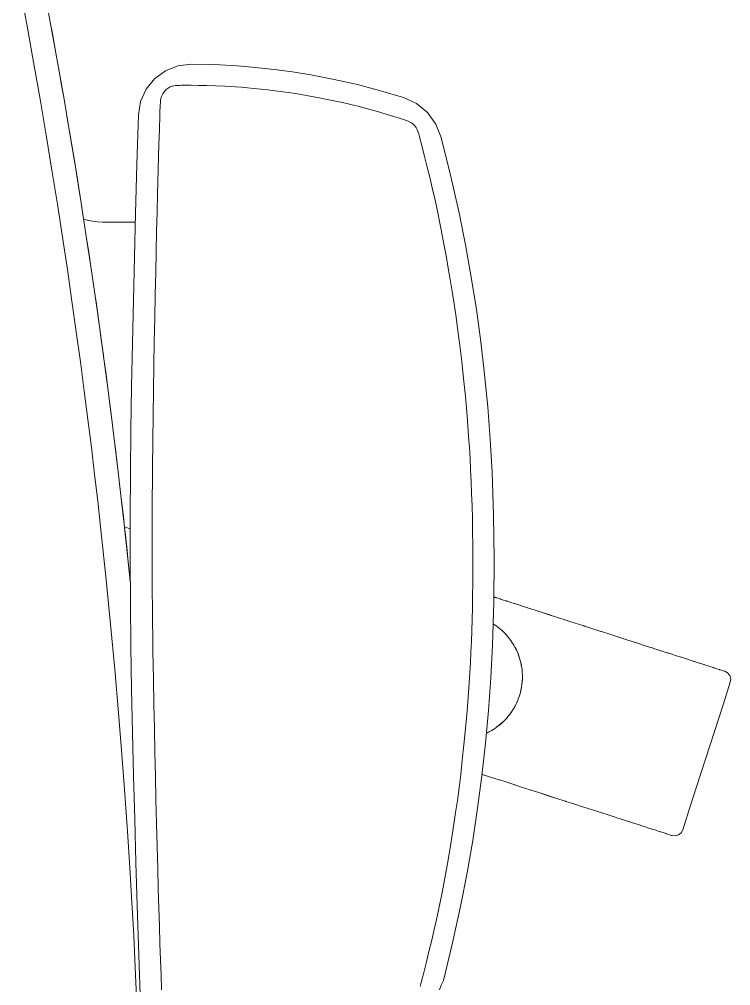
# Model space of a CAD drawing. Header units: inches. Extents: x 14 to 610, y 9 to 600.
# Drawn here: x 471.95 to 478.22, y 243.56 to 252.07 of the extents above; entities that cross this region are included whole.
import ezdxf
from ezdxf.enums import TextEntityAlignment as Align

# ---------------------------------------------------------------- set-up
doc = ezdxf.new("R2010")
doc.units = ezdxf.units.IN
doc.header["$MEASUREMENT"] = 0
doc.layers.add('A-FURN', color=7, linetype='Continuous')
doc.styles.get("Standard").update_dxf_attribs({"font": 'arial.ttf'})

# ---------------------------------------------------------------- blocks, each defined once
blk = doc.blocks.new('P_5CS702BK')
at = {"layer": 'A-FURN', "color": 0, "linetype": 'Continuous', "lineweight": 0}
for p, q in [((8.3894, 15.4213), (8.4542, 15.0755)), ((8.4542, 15.0755), (8.3894, 15.4213)), ((8.1846, 15.3883), (8.2495, 15.042)), ((8.1846, 15.3883), (8.2495, 15.042)), ((8.4542, 15.0755), (8.4575, 15.0576)), ((8.4542, 15.0755), (8.5152, 14.7396)), ((8.5152, 14.7396), (8.4542, 15.0755)), ((8.2495, 15.042), (8.3104, 14.7062)), ((8.2495, 15.042), (8.3104, 14.7062)), ((8.4575, 15.0576), (8.4758, 14.9578)), ((8.4758, 14.9578), (8.4575, 15.0576)), ((8.4758, 14.9578), (8.4943, 14.8559)), ((8.4943, 14.8559), (8.4758, 14.9578)), ((8.4943, 14.8559), (8.513, 14.7517)), ((8.513, 14.7517), (8.4943, 14.8559)), ((8.5152, 14.7396), (8.513, 14.7517)), ((8.5152, 14.7396), (8.532, 14.6452)), ((8.5152, 14.7396), (8.5727, 14.4131)), ((8.5727, 14.4131), (8.5152, 14.7396)), ((8.3104, 14.7062), (8.3676, 14.3805)), ((8.3104, 14.7062), (8.3676, 14.3805)), ((8.532, 14.6452), (8.5512, 14.5364)), ((8.5512, 14.5364), (8.532, 14.6452)), ((9.5809, 14.6749), (9.4708, 14.6311)), ((9.4708, 14.6311), (9.5809, 14.6749)), ((9.6985, 14.6894), (9.5809, 14.6749)), ((9.6985, 14.6894), (9.5809, 14.6749)), ((9.6985, 14.6894), (9.9009, 14.6851)), ((9.6985, 14.6894), (9.9009, 14.6851)), ((9.9009, 14.6851), (10.1022, 14.6744)), ((10.1022, 14.6744), (9.9009, 14.6851)), ((10.1022, 14.6744), (10.2658, 14.6609)), ((10.2658, 14.6609), (10.1022, 14.6744)), ((10.2658, 14.6609), (10.4288, 14.6432)), ((10.4288, 14.6432), (10.2658, 14.6609)), ((10.4288, 14.6432), (10.591, 14.6212)), ((10.591, 14.6212), (10.4288, 14.6432)), ((9.3755, 14.5607), (9.3011, 14.4685)), ((9.3011, 14.4685), (9.3755, 14.5607)), ((9.3755, 14.5607), (9.4708, 14.6311)), ((9.4708, 14.6311), (9.3755, 14.5607)), ((10.591, 14.6212), (10.7526, 14.595)), ((10.7526, 14.595), (10.591, 14.6212)), ((10.7526, 14.595), (10.958, 14.5553)), ((10.958, 14.5553), (10.7526, 14.595)), ((10.958, 14.5553), (11.1623, 14.5086)), ((11.1623, 14.5086), (10.958, 14.5553)), ((8.5512, 14.5364), (8.5706, 14.4251)), ((8.5706, 14.4251), (8.5512, 14.5364)), ((9.4792, 14.4656), (9.488, 14.4726)), ((9.488, 14.4726), (9.4792, 14.4656)), ((9.488, 14.4726), (9.4968, 14.4786)), ((9.4968, 14.4786), (9.488, 14.4726)), ((9.4968, 14.4786), (9.5055, 14.4838)), ((9.5055, 14.4838), (9.4968, 14.4786)), ((9.5055, 14.4838), (9.5142, 14.4881)), ((9.5142, 14.4881), (9.5055, 14.4838)), ((9.5142, 14.4881), (9.5227, 14.4918)), ((9.5227, 14.4918), (9.5142, 14.4881)), ((9.5227, 14.4918), (9.531, 14.4947)), ((9.531, 14.4947), (9.5227, 14.4918)), ((9.531, 14.4947), (9.5464, 14.4987)), ((9.5464, 14.4987), (9.531, 14.4947)), ((9.5464, 14.4987), (9.5608, 14.5007)), ((9.5608, 14.5007), (9.5464, 14.4987)), ((9.5608, 14.5007), (9.5754, 14.5017)), ((9.5754, 14.5017), (9.5608, 14.5007)), ((9.5754, 14.5017), (9.591, 14.5024)), ((9.591, 14.5024), (9.5754, 14.5017)), ((9.591, 14.5024), (9.5996, 14.5027)), ((9.5996, 14.5027), (9.591, 14.5024)), ((9.5996, 14.5027), (9.6087, 14.503)), ((9.6087, 14.503), (9.5996, 14.5027)), ((9.6087, 14.503), (9.6184, 14.5032)), ((9.6184, 14.5032), (9.6087, 14.503)), ((9.6184, 14.5032), (9.6285, 14.5034)), ((9.6285, 14.5034), (9.6184, 14.5032)), ((9.6285, 14.5034), (9.639, 14.5036)), ((9.639, 14.5036), (9.6285, 14.5034)), ((9.639, 14.5036), (9.6499, 14.5037)), ((9.6499, 14.5037), (9.639, 14.5036)), ((9.6499, 14.5037), (9.6612, 14.5038)), ((9.6612, 14.5038), (9.6499, 14.5037)), ((9.6612, 14.5038), (9.673, 14.5038)), ((9.673, 14.5038), (9.6612, 14.5038)), ((9.673, 14.5038), (9.6852, 14.5038)), ((9.6852, 14.5038), (9.673, 14.5038)), ((9.6979, 14.5037), (9.6852, 14.5038)), ((9.6979, 14.5037), (9.6852, 14.5038)), ((9.6979, 14.5037), (9.7639, 14.5027)), ((9.6979, 14.5037), (9.7639, 14.5027)), ((9.8345, 14.5008), (9.7639, 14.5027)), ((9.7639, 14.5027), (9.8345, 14.5008)), ((9.9112, 14.498), (9.8345, 14.5008)), ((9.8345, 14.5008), (9.9112, 14.498)), ((9.9957, 14.4941), (9.9112, 14.498)), ((9.9112, 14.498), (9.9957, 14.4941)), ((10.0896, 14.4887), (9.9957, 14.4941)), ((9.9957, 14.4941), (10.0896, 14.4887)), ((10.1405, 14.4852), (10.0896, 14.4887)), ((10.0896, 14.4887), (10.1405, 14.4852)), ((10.1943, 14.4809), (10.1405, 14.4852)), ((10.1405, 14.4852), (10.1943, 14.4809)), ((10.2511, 14.4759), (10.1943, 14.4809)), ((10.1943, 14.4809), (10.2511, 14.4759)), ((10.3107, 14.47), (10.2511, 14.4759)), ((10.2511, 14.4759), (10.3107, 14.47)), ((10.3728, 14.4631), (10.3107, 14.47)), ((10.3107, 14.47), (10.3728, 14.4631)), ((11.1623, 14.5086), (11.3655, 14.455)), ((11.3655, 14.455), (11.1623, 14.5086)), ((8.5727, 14.4131), (8.5706, 14.4251)), ((8.5727, 14.4131), (8.5902, 14.3115)), ((8.5727, 14.4131), (8.6269, 14.0956)), ((8.6269, 14.0956), (8.5727, 14.4131)), ((9.3011, 14.4685), (9.2525, 14.3604)), ((9.2525, 14.3604), (9.3011, 14.4685)), ((9.4293, 14.3748), (9.4311, 14.3846)), ((9.4311, 14.3846), (9.4293, 14.3748)), ((9.4311, 14.3846), (9.4335, 14.3944)), ((9.4335, 14.3944), (9.4311, 14.3846)), ((9.4335, 14.3944), (9.4369, 14.4046)), ((9.4369, 14.4046), (9.4335, 14.3944)), ((9.4369, 14.4046), (9.4415, 14.4153)), ((9.4415, 14.4153), (9.4369, 14.4046)), ((9.4415, 14.4153), (9.4472, 14.4264)), ((9.4472, 14.4264), (9.4415, 14.4153)), ((9.4472, 14.4264), (9.4541, 14.4374)), ((9.4541, 14.4374), (9.4472, 14.4264)), ((9.4541, 14.4374), (9.462, 14.4478)), ((9.462, 14.4478), (9.4541, 14.4374)), ((9.462, 14.4478), (9.4704, 14.4573)), ((9.4704, 14.4573), (9.462, 14.4478)), ((9.4704, 14.4573), (9.4792, 14.4656)), ((9.4792, 14.4656), (9.4704, 14.4573)), ((10.4376, 14.4552), (10.3728, 14.4631)), ((10.3728, 14.4631), (10.4376, 14.4552)), ((10.5053, 14.4461), (10.4376, 14.4552)), ((10.4376, 14.4552), (10.5053, 14.4461)), ((10.5763, 14.4357), (10.5053, 14.4461)), ((10.5053, 14.4461), (10.5763, 14.4357)), ((10.6506, 14.4239), (10.5763, 14.4357)), ((10.5763, 14.4357), (10.6506, 14.4239)), ((10.7285, 14.4106), (10.6506, 14.4239)), ((10.6506, 14.4239), (10.7285, 14.4106)), ((10.81, 14.3958), (10.7285, 14.4106)), ((10.7285, 14.4106), (10.81, 14.3958)), ((10.8954, 14.3793), (10.81, 14.3958)), ((10.81, 14.3958), (10.8954, 14.3793)), ((11.5676, 14.3945), (11.3655, 14.455)), ((11.5676, 14.3945), (11.3655, 14.455)), ((11.5676, 14.3945), (11.6818, 14.3416)), ((11.5676, 14.3945), (11.6818, 14.3416)), ((8.3676, 14.3805), (8.4214, 14.0642)), ((8.3676, 14.3805), (8.4214, 14.0642)), ((8.5902, 14.3115), (8.61, 14.1954)), ((8.61, 14.1954), (8.5902, 14.3115)), ((9.2329, 14.2435), (9.2525, 14.3604)), ((9.2329, 14.2435), (9.2525, 14.3604)), ((9.4235, 14.2816), (9.4247, 14.3083)), ((9.4247, 14.3083), (9.4235, 14.2816)), ((9.4247, 14.3083), (9.4253, 14.3209)), ((9.4253, 14.3209), (9.4247, 14.3083)), ((9.4253, 14.3209), (9.4259, 14.3329)), ((9.4259, 14.3329), (9.4253, 14.3209)), ((9.4259, 14.3329), (9.4265, 14.3442)), ((9.4265, 14.3442), (9.4259, 14.3329)), ((9.4265, 14.3442), (9.4272, 14.3549)), ((9.4272, 14.3549), (9.4265, 14.3442)), ((9.4272, 14.3549), (9.4281, 14.365)), ((9.4281, 14.365), (9.4272, 14.3549)), ((9.4281, 14.365), (9.4293, 14.3748)), ((9.4293, 14.3748), (9.4281, 14.365)), ((10.9852, 14.3608), (10.8954, 14.3793)), ((10.8954, 14.3793), (10.9852, 14.3608)), ((11.0319, 14.3506), (10.9852, 14.3608)), ((10.9852, 14.3608), (11.0319, 14.3506)), ((11.0797, 14.3397), (11.0319, 14.3506)), ((11.0319, 14.3506), (11.0797, 14.3397)), ((11.1288, 14.328), (11.0797, 14.3397)), ((11.0797, 14.3397), (11.1288, 14.328)), ((11.1792, 14.3154), (11.1288, 14.328)), ((11.1288, 14.328), (11.1792, 14.3154)), ((11.1792, 14.3154), (11.231, 14.3019)), ((11.231, 14.3019), (11.1792, 14.3154)), ((11.231, 14.3019), (11.2843, 14.2875)), ((11.2843, 14.2875), (11.231, 14.3019)), ((11.7793, 14.262), (11.6818, 14.3416)), ((11.6818, 14.3416), (11.7793, 14.262)), ((9.2329, 14.2435), (9.2188, 13.8083)), ((9.2329, 14.2435), (9.2188, 13.8083)), ((9.4219, 14.2373), (9.4181, 14.1124)), ((9.4219, 14.2373), (9.4181, 14.1124)), ((9.4219, 14.2373), (9.4224, 14.2527)), ((9.4224, 14.2527), (9.4219, 14.2373)), ((9.4224, 14.2527), (9.4229, 14.2675)), ((9.4229, 14.2675), (9.4224, 14.2527)), ((9.4229, 14.2675), (9.4235, 14.2816)), ((9.4235, 14.2816), (9.4229, 14.2675)), ((11.2843, 14.2875), (11.3391, 14.2721)), ((11.3391, 14.2721), (11.2843, 14.2875)), ((11.3391, 14.2721), (11.3954, 14.2556)), ((11.3954, 14.2556), (11.3391, 14.2721)), ((11.3954, 14.2556), (11.4532, 14.2382)), ((11.4532, 14.2382), (11.3954, 14.2556)), ((11.5125, 14.2198), (11.4532, 14.2382)), ((11.5125, 14.2198), (11.4532, 14.2382)), ((11.542, 14.2103), (11.5125, 14.2198)), ((11.5125, 14.2198), (11.542, 14.2103)), ((11.8539, 14.1606), (11.7793, 14.262)), ((11.7793, 14.262), (11.8539, 14.1606)), ((8.6269, 14.0956), (8.61, 14.1954)), ((11.5691, 14.2016), (11.542, 14.2103)), ((11.542, 14.2103), (11.5691, 14.2016)), ((11.5932, 14.1936), (11.5691, 14.2016)), ((11.5691, 14.2016), (11.5932, 14.1936)), ((11.6144, 14.1854), (11.5932, 14.1936)), ((11.5932, 14.1936), (11.6144, 14.1854)), ((11.6334, 14.1756), (11.6144, 14.1854)), ((11.6144, 14.1854), (11.6334, 14.1756)), ((11.6504, 14.1631), (11.6334, 14.1756)), ((11.6334, 14.1756), (11.6504, 14.1631)), ((11.6657, 14.1482), (11.6504, 14.1631)), ((11.6504, 14.1631), (11.6657, 14.1482)), ((11.6783, 14.132), (11.6657, 14.1482)), ((11.6657, 14.1482), (11.6783, 14.132)), ((11.6881, 14.1149), (11.6783, 14.132)), ((11.6783, 14.132), (11.6881, 14.1149)), ((11.9008, 14.0438), (11.8539, 14.1606)), ((11.9008, 14.0438), (11.8539, 14.1606)), ((8.4214, 14.0642), (8.4721, 13.7564)), ((8.4214, 14.0642), (8.4721, 13.7564)), ((8.6269, 14.0956), (8.63, 14.0769)), ((8.6269, 14.0956), (8.6779, 13.7866)), ((8.6779, 13.7866), (8.6269, 14.0956)), ((8.63, 14.0769), (8.6502, 13.9558)), ((8.6502, 13.9558), (8.63, 14.0769)), ((9.414, 13.981), (9.4181, 14.1124)), ((9.4181, 14.1124), (9.414, 13.981)), ((11.6881, 14.1149), (11.6955, 14.0963)), ((11.6955, 14.0963), (11.6881, 14.1149)), ((11.7017, 14.0758), (11.6955, 14.0963)), ((11.6955, 14.0963), (11.7017, 14.0758)), ((11.708, 14.0526), (11.7017, 14.0758)), ((11.7017, 14.0758), (11.708, 14.0526)), ((11.7147, 14.0265), (11.708, 14.0526)), ((11.708, 14.0526), (11.7147, 14.0265)), ((11.9833, 13.7129), (11.9008, 14.0438)), ((11.9008, 14.0438), (11.9833, 13.7129)), ((9.4015, 13.5454), (9.414, 13.981)), ((9.414, 13.981), (9.4015, 13.5454)), ((11.7223, 13.9971), (11.7147, 14.0265)), ((11.7223, 13.9971), (11.7147, 14.0265)), ((11.7223, 13.9971), (11.7501, 13.8873)), ((11.7223, 13.9971), (11.7501, 13.8873)), ((8.6502, 13.9558), (8.6705, 13.8321)), ((8.6705, 13.8321), (8.6502, 13.9558)), ((11.7501, 13.8873), (11.7764, 13.782)), ((11.7764, 13.782), (11.7501, 13.8873)), ((8.6779, 13.7866), (8.6705, 13.8321)), ((9.2188, 13.8083), (9.2076, 13.3729)), ((9.2076, 13.3729), (9.2188, 13.8083)), ((8.4721, 13.7564), (8.52, 13.4566)), ((8.4721, 13.7564), (8.52, 13.4566)), ((8.6779, 13.7866), (8.691, 13.7059)), ((8.6779, 13.7866), (8.7261, 13.4859)), ((8.7261, 13.4859), (8.6779, 13.7866)), ((8.691, 13.7059), (8.7117, 13.5769)), ((8.7117, 13.5769), (8.691, 13.7059)), ((11.7764, 13.782), (11.8014, 13.681)), ((11.8014, 13.681), (11.7764, 13.782)), ((11.9833, 13.7129), (12.0577, 13.38)), ((12.0577, 13.38), (11.9833, 13.7129)), ((11.8014, 13.681), (11.8247, 13.5852)), ((11.8247, 13.5852), (11.8014, 13.681)), ((8.7261, 13.4859), (8.7117, 13.5769)), ((9.3975, 13.3849), (9.4015, 13.5454)), ((9.4015, 13.5454), (9.3975, 13.3849)), ((11.8247, 13.5852), (11.8458, 13.4952)), ((11.8458, 13.4952), (11.8247, 13.5852)), ((8.52, 13.4566), (8.5652, 13.1645)), ((8.52, 13.4566), (8.5652, 13.1645)), ((8.7261, 13.4859), (8.7326, 13.4451)), ((8.7261, 13.4859), (8.7716, 13.1929)), ((8.7716, 13.1929), (8.7261, 13.4859)), ((11.8458, 13.4952), (11.8648, 13.4094)), ((11.8648, 13.4094), (11.8458, 13.4952)), ((8.7326, 13.4451), (8.7535, 13.3105)), ((8.7535, 13.3105), (8.7326, 13.4451)), ((9.2076, 13.3729), (9.1982, 12.9919)), ((9.1982, 12.9919), (9.2076, 13.3729)), ((9.3936, 13.2166), (9.3975, 13.3849)), ((9.3975, 13.3849), (9.3936, 13.2166)), ((11.8648, 13.4094), (11.8979, 13.2433)), ((11.8979, 13.2433), (11.8648, 13.4094)), ((12.0577, 13.38), (12.1142, 13.0974)), ((12.1142, 13.0974), (12.0577, 13.38)), ((8.7818, 13.3166), (8.7511, 13.3263)), ((8.7818, 13.3166), (8.7511, 13.3263)), ((8.7716, 13.1929), (8.7535, 13.3105)), ((8.8282, 13.3062), (8.7818, 13.3166)), ((8.8282, 13.3062), (8.7836, 13.3161)), ((8.8744, 13.3002), (8.8282, 13.3062)), ((8.8744, 13.3002), (8.8282, 13.3062)), ((8.9209, 13.2983), (8.8744, 13.3002)), ((8.9209, 13.2983), (8.8744, 13.3002)), ((8.9209, 13.2983), (9.0804, 13.2987)), ((8.9209, 13.2983), (9.0804, 13.2987)), ((9.0804, 13.2987), (9.2058, 13.299)), ((9.0804, 13.2987), (9.2058, 13.299)), ((8.7716, 13.1929), (8.7746, 13.1731)), ((8.7716, 13.1929), (8.8146, 12.9075)), ((8.8146, 12.9075), (8.7716, 13.1929)), ((9.3896, 13.0402), (9.3936, 13.2166)), ((9.3936, 13.2166), (9.3896, 13.0402)), ((11.8979, 13.2433), (11.9294, 13.0748)), ((11.9294, 13.0748), (11.8979, 13.2433)), ((8.5652, 13.1645), (8.608, 12.8797)), ((8.5652, 13.1645), (8.608, 12.8797)), ((8.7746, 13.1731), (8.7959, 13.0329)), ((8.7959, 13.0329), (8.7746, 13.1731)), ((8.8146, 12.9075), (8.7959, 13.0329)), ((9.3854, 12.8549), (9.3896, 13.0402)), ((9.3896, 13.0402), (9.3854, 12.8549)), ((11.9294, 13.0748), (11.9458, 12.9857)), ((11.9458, 12.9857), (11.9294, 13.0748)), ((12.1649, 12.8136), (12.1142, 13.0974)), ((12.1142, 13.0974), (12.1649, 12.8136)), ((9.1982, 12.9919), (9.1893, 12.611)), ((9.1893, 12.611), (9.1982, 12.9919)), ((11.9458, 12.9857), (11.9627, 12.8916)), ((11.9627, 12.8916), (11.9458, 12.9857)), ((8.608, 12.8797), (8.6484, 12.6021)), ((8.608, 12.8797), (8.6484, 12.6021)), ((8.8146, 12.9075), (8.8172, 12.8901)), ((8.8146, 12.9075), (8.8551, 12.6293)), ((8.8551, 12.6293), (8.8146, 12.9075)), ((8.8172, 12.8901), (8.8385, 12.7445)), ((8.8385, 12.7445), (8.8172, 12.8901)), ((9.3812, 12.6599), (9.3854, 12.8549)), ((9.3854, 12.8549), (9.3812, 12.6599)), ((11.9627, 12.8916), (11.9799, 12.7917)), ((11.9799, 12.7917), (11.9627, 12.8916)), ((11.9799, 12.7917), (11.9972, 12.6867)), ((11.9972, 12.6867), (11.9799, 12.7917)), ((12.2098, 12.5289), (12.1649, 12.8136)), ((12.1649, 12.8136), (12.2098, 12.5289)), ((8.8551, 12.6293), (8.8385, 12.7445)), ((11.9972, 12.6867), (12.0143, 12.5772)), ((12.0143, 12.5772), (11.9972, 12.6867)), ((8.6484, 12.6021), (8.6865, 12.3315)), ((8.6484, 12.6021), (8.6865, 12.3315)), ((8.8551, 12.6293), (8.86, 12.5955)), ((8.8551, 12.6293), (8.8935, 12.358)), ((8.8935, 12.358), (8.8551, 12.6293)), ((9.1893, 12.611), (9.181, 12.2301)), ((9.181, 12.2301), (9.1893, 12.611)), ((9.3771, 12.4553), (9.3812, 12.6599)), ((9.3812, 12.6599), (9.3771, 12.4553)), ((8.86, 12.5955), (8.8817, 12.4425)), ((8.8817, 12.4425), (8.86, 12.5955)), ((12.0143, 12.5772), (12.0311, 12.4621)), ((12.0311, 12.4621), (12.0143, 12.5772)), ((12.2489, 12.2432), (12.2098, 12.5289)), ((12.2098, 12.5289), (12.2489, 12.2432)), ((8.8935, 12.358), (8.8817, 12.4425)), ((9.3733, 12.2464), (9.3771, 12.4553)), ((9.3771, 12.4553), (9.3733, 12.2464)), ((12.0311, 12.4621), (12.0478, 12.34)), ((12.0478, 12.34), (12.0311, 12.4621)), ((8.8935, 12.358), (8.9036, 12.2847)), ((8.8935, 12.358), (8.9297, 12.0934)), ((8.9297, 12.0934), (8.8935, 12.358)), ((8.6865, 12.3315), (8.7225, 12.0677)), ((8.6865, 12.3315), (8.7225, 12.0677)), ((8.9036, 12.2847), (8.9258, 12.1218)), ((8.9258, 12.1218), (8.9036, 12.2847)), ((12.0478, 12.34), (12.0643, 12.2099)), ((12.0643, 12.2099), (12.0478, 12.34)), ((9.181, 12.2301), (9.1738, 11.8491)), ((9.1738, 11.8491), (9.181, 12.2301)), ((9.3698, 12.0376), (9.3733, 12.2464)), ((9.3733, 12.2464), (9.3698, 12.0376)), ((12.0643, 12.2099), (12.0807, 12.0708)), ((12.0807, 12.0708), (12.0643, 12.2099)), ((12.2823, 11.9569), (12.2489, 12.2432)), ((12.2489, 12.2432), (12.2823, 11.9569)), ((8.9297, 12.0934), (8.9258, 12.1218)), ((8.9297, 12.0934), (8.948, 11.9557)), ((8.9297, 12.0934), (8.9638, 11.8353)), ((8.9638, 11.8353), (8.9297, 12.0934)), ((8.7225, 12.0677), (8.7565, 11.8104)), ((8.7225, 12.0677), (8.7565, 11.8104)), ((9.3599, 11.3758), (9.3698, 12.0376)), ((9.3698, 12.0376), (9.3599, 11.3758)), ((12.0807, 12.0708), (12.0969, 11.9218)), ((12.0969, 11.9218), (12.0807, 12.0708)), ((8.9638, 11.8353), (8.948, 11.9557)), ((12.0969, 11.9218), (12.1128, 11.7622)), ((12.1128, 11.7622), (12.0969, 11.9218)), ((12.31, 11.6699), (12.2823, 11.9569)), ((12.2823, 11.9569), (12.31, 11.6699)), ((8.9638, 11.8353), (8.9699, 11.7885)), ((8.9638, 11.8353), (8.9961, 11.5836)), ((8.9961, 11.5836), (8.9638, 11.8353)), ((9.1738, 11.8491), (9.1678, 11.4682)), ((9.1678, 11.4682), (9.1738, 11.8491)), ((8.7565, 11.8104), (8.7886, 11.5596)), ((8.7565, 11.8104), (8.7886, 11.5596)), ((8.9699, 11.7885), (8.9912, 11.6225)), ((8.9912, 11.6225), (8.9699, 11.7885)), ((12.1128, 11.7622), (12.1279, 11.5915)), ((12.1279, 11.5915), (12.1128, 11.7622)), ((12.332, 11.3824), (12.31, 11.6699)), ((12.31, 11.6699), (12.332, 11.3824)), ((8.9961, 11.5836), (8.9912, 11.6225)), ((8.9961, 11.5836), (9.0117, 11.4595)), ((8.9961, 11.5836), (9.0266, 11.3382)), ((9.0266, 11.3382), (8.9961, 11.5836)), ((12.1279, 11.5915), (12.135, 11.502)), ((12.135, 11.502), (12.1279, 11.5915)), ((8.7886, 11.5596), (8.819, 11.3149)), ((8.7886, 11.5596), (8.819, 11.3149)), ((12.135, 11.502), (12.1417, 11.4097)), ((12.1417, 11.4097), (12.135, 11.502)), ((9.0266, 11.3382), (9.0117, 11.4595)), ((9.1678, 11.4682), (9.1634, 11.0872)), ((9.1634, 11.0872), (9.1678, 11.4682)), ((12.1417, 11.4097), (12.148, 11.3146)), ((12.148, 11.3146), (12.1417, 11.4097)), ((9.0266, 11.3382), (9.0312, 11.3003)), ((9.0266, 11.3382), (9.0554, 11.0987)), ((9.0554, 11.0987), (9.0266, 11.3382)), ((9.3571, 11.1316), (9.3599, 11.3758)), ((9.3599, 11.3758), (9.3571, 11.1316)), ((12.3483, 11.0946), (12.332, 11.3824)), ((12.332, 11.3824), (12.3483, 11.0946)), ((8.819, 11.3149), (8.8476, 11.0762)), ((8.819, 11.3149), (8.8476, 11.0762)), ((9.0312, 11.3003), (9.0499, 11.1451)), ((9.0499, 11.1451), (9.0312, 11.3003)), ((12.148, 11.3146), (12.1538, 11.2168)), ((12.1538, 11.2168), (12.148, 11.3146)), ((12.1538, 11.2168), (12.1592, 11.1164)), ((12.1592, 11.1164), (12.1538, 11.2168)), ((8.8476, 11.0762), (8.8746, 10.8432)), ((8.8476, 11.0762), (8.8746, 10.8432)), ((9.0554, 11.0987), (9.0499, 11.1451)), ((9.0554, 11.0987), (9.0676, 10.9941)), ((9.0554, 11.0987), (9.0826, 10.8649)), ((9.0826, 10.8649), (9.0554, 11.0987)), ((9.1634, 11.0872), (9.161, 10.7061)), ((9.161, 10.7061), (9.1634, 11.0872)), ((9.3561, 11.0046), (9.3571, 11.1316)), ((9.3571, 11.1316), (9.3561, 11.0046)), ((12.164, 11.0132), (12.1592, 11.1164)), ((12.1592, 11.1164), (12.164, 11.0132)), ((12.3616, 10.7137), (12.3483, 11.0946)), ((12.3483, 11.0946), (12.3616, 10.7137)), ((9.0826, 10.8649), (9.0676, 10.9941)), ((9.3552, 10.8746), (9.3561, 11.0046)), ((9.3561, 11.0046), (9.3552, 10.8746)), ((12.164, 11.0132), (12.1682, 10.9072)), ((12.1682, 10.9072), (12.164, 11.0132)), ((12.1682, 10.9072), (12.1717, 10.7982)), ((12.1717, 10.7982), (12.1682, 10.9072)), ((8.8746, 10.8432), (8.9002, 10.6156)), ((8.8746, 10.8432), (8.9002, 10.6156)), ((9.0826, 10.8649), (9.0845, 10.8476)), ((9.0826, 10.8649), (9.1082, 10.6366)), ((9.1082, 10.6366), (9.0826, 10.8649)), ((9.0845, 10.8476), (9.1006, 10.7055)), ((9.1006, 10.7055), (9.0845, 10.8476)), ((9.3545, 10.7417), (9.3552, 10.8746)), ((9.3552, 10.8746), (9.3545, 10.7417)), ((9.3542, 10.6059), (9.3545, 10.7417)), ((9.3545, 10.7417), (9.3542, 10.6059)), ((12.1717, 10.7982), (12.1746, 10.6863)), ((12.1746, 10.6863), (12.1717, 10.7982)), ((9.1082, 10.6366), (9.1006, 10.7055)), ((9.1608, 10.3249), (9.161, 10.7061)), ((9.1608, 10.3249), (9.161, 10.7061)), ((12.1746, 10.6863), (12.1768, 10.5713)), ((12.1768, 10.5713), (12.1746, 10.6863)), ((12.3663, 10.3331), (12.3616, 10.7137)), ((12.3663, 10.3331), (12.3616, 10.7137)), ((8.9002, 10.6156), (8.9471, 10.1762)), ((8.9002, 10.6156), (8.9471, 10.1762)), ((9.1082, 10.6366), (9.1158, 10.5676)), ((9.1082, 10.6366), (9.1554, 10.1957)), ((9.1554, 10.1957), (9.1082, 10.6366)), ((9.1106, 10.6146), (9.1609, 10.5967)), ((9.1158, 10.5676), (9.1303, 10.434)), ((9.1303, 10.434), (9.1158, 10.5676)), ((9.3541, 10.4671), (9.3542, 10.6059)), ((9.3542, 10.6059), (9.3541, 10.4671)), ((12.1783, 10.4534), (12.1768, 10.5713)), ((12.1768, 10.5713), (12.1783, 10.4534)), ((9.1303, 10.434), (9.1441, 10.3043)), ((9.1441, 10.3043), (9.1303, 10.434)), ((9.3541, 10.4671), (9.3543, 10.3254)), ((9.3543, 10.3254), (9.3541, 10.4671)), ((12.1789, 10.3326), (12.1783, 10.4534)), ((12.1789, 10.3326), (12.1783, 10.4534)), ((9.1554, 10.1957), (9.1441, 10.3043)), ((9.1608, 10.3249), (9.163, 9.9437)), ((9.1608, 10.3249), (9.163, 9.9437)), ((9.3543, 10.3254), (9.3548, 10.1822)), ((9.3548, 10.1822), (9.3543, 10.3254)), ((12.1789, 10.3326), (12.1789, 10.2209)), ((12.1789, 10.3326), (12.1789, 10.2209)), ((12.3635, 9.9525), (12.3663, 10.3331)), ((12.3663, 10.3331), (12.3635, 9.9525)), ((12.1789, 10.2209), (12.1782, 10.1118)), ((12.1789, 10.2209), (12.1782, 10.1118)), ((8.9471, 10.1762), (8.9889, 9.7568)), ((8.9471, 10.1762), (8.9889, 9.7568)), ((9.1554, 10.1957), (9.1572, 10.1784)), ((9.1554, 10.1957), (9.1619, 10.1307)), ((9.1619, 10.1307), (9.1554, 10.1957)), ((9.1572, 10.1784), (9.1619, 10.1323)), ((9.1619, 10.1323), (9.1572, 10.1784)), ((9.3556, 10.0426), (9.3548, 10.1822)), ((9.3556, 10.0426), (9.3548, 10.1822)), ((12.1782, 10.1118), (12.1769, 10.0051)), ((12.1782, 10.1118), (12.1769, 10.0051)), ((9.3567, 9.9063), (9.3556, 10.0426)), ((9.3567, 9.9063), (9.3556, 10.0426)), ((12.1769, 10.0051), (12.1749, 9.901)), ((12.1769, 10.0051), (12.1749, 9.901)), ((12.3638, 9.9953), (12.3724, 9.9943)), ((12.3724, 9.9943), (12.3638, 9.9953)), ((12.3724, 9.9943), (12.3755, 9.9933)), ((12.3755, 9.9933), (12.3837, 9.9906)), ((12.3837, 9.9906), (12.3832, 9.9908)), ((12.3842, 9.9904), (12.3837, 9.9906)), ((12.3842, 9.9904), (12.3848, 9.9903)), ((12.3848, 9.9903), (12.4003, 9.9853)), ((12.4003, 9.9853), (12.4173, 9.9798)), ((12.4173, 9.9798), (12.4152, 9.9805)), ((12.4179, 9.9796), (12.4173, 9.9798)), ((12.4191, 9.9792), (12.4173, 9.9798)), ((12.4191, 9.9792), (12.4219, 9.9783)), ((12.4219, 9.9783), (12.4494, 9.9694)), ((12.4494, 9.9694), (12.4686, 9.9633)), ((12.4726, 9.962), (12.4686, 9.9633)), ((12.4761, 9.9609), (12.4726, 9.962)), ((12.4761, 9.9609), (12.4827, 9.9587)), ((12.4827, 9.9587), (12.5215, 9.9462)), ((9.163, 9.9437), (9.1674, 9.5627)), ((9.163, 9.9437), (9.1674, 9.5627)), ((9.358, 9.7735), (9.3567, 9.9063)), ((9.358, 9.7735), (9.3567, 9.9063)), ((12.1749, 9.901), (12.1724, 9.7994)), ((12.1749, 9.901), (12.1724, 9.7994)), ((12.3522, 9.5716), (12.3635, 9.9525)), ((12.3522, 9.5716), (12.3635, 9.9525)), ((12.3627, 9.9176), (12.3625, 9.9176)), ((12.5215, 9.9462), (12.5426, 9.9394)), ((12.5483, 9.9376), (12.5426, 9.9394)), ((12.5537, 9.9359), (12.5483, 9.9376)), ((12.5537, 9.9359), (12.5657, 9.932)), ((12.5657, 9.932), (12.6149, 9.9161)), ((12.6426, 9.9072), (12.5657, 9.932)), ((12.6149, 9.9161), (12.6688, 9.8988)), ((12.6688, 9.8988), (12.6426, 9.9072)), ((12.6688, 9.8988), (12.6426, 9.9072)), ((12.6616, 9.9011), (12.6426, 9.9072)), ((12.6688, 9.8988), (12.7272, 9.88)), ((12.7272, 9.88), (12.7465, 9.8738)), ((12.7535, 9.8715), (12.7465, 9.8738)), ((12.1724, 9.7994), (12.1692, 9.7003)), ((12.1724, 9.7994), (12.1692, 9.7003)), ((12.7626, 9.8686), (12.7535, 9.8715)), ((12.7626, 9.8686), (12.7896, 9.8599)), ((12.7896, 9.8599), (12.8557, 9.8386)), ((12.8785, 9.8312), (12.7896, 9.8599)), ((12.8557, 9.8386), (12.872, 9.8334)), ((12.8785, 9.8312), (12.872, 9.8334)), ((12.8886, 9.828), (12.8785, 9.8312)), ((12.8886, 9.828), (12.9251, 9.8162)), ((12.9251, 9.8162), (12.9972, 9.793)), ((12.9972, 9.793), (13.0094, 9.7891)), ((13.0148, 9.7873), (13.0094, 9.7891)), ((8.9889, 9.7568), (9.0261, 9.3565)), ((8.9889, 9.7568), (9.0261, 9.3565)), ((9.3596, 9.6441), (9.358, 9.7735)), ((9.3596, 9.6441), (9.358, 9.7735)), ((12.3603, 9.7578), (12.3578, 9.7593)), ((12.3653, 9.7547), (12.3578, 9.7593)), ((12.3828, 9.7428), (12.3653, 9.7547)), ((12.3672, 9.7534), (12.3662, 9.754)), ((12.3672, 9.7534), (12.3666, 9.7537)), ((12.3683, 9.7526), (12.3672, 9.7534)), ((12.3747, 9.7484), (12.3735, 9.7491)), ((12.3758, 9.7475), (12.3747, 9.7484)), ((12.3999, 9.7303), (12.3828, 9.7428)), ((12.4165, 9.7171), (12.3999, 9.7303)), ((12.3999, 9.7303), (12.4021, 9.7286)), ((12.4036, 9.7273), (12.4021, 9.7286)), ((12.4021, 9.7286), (12.412, 9.7208)), ((12.4027, 9.728), (12.4021, 9.7286)), ((12.4138, 9.7192), (12.412, 9.7208)), ((12.4326, 9.7032), (12.4165, 9.7171)), ((12.4481, 9.6888), (12.4326, 9.7032)), ((13.0248, 9.7841), (13.0148, 9.7873)), ((13.0248, 9.7841), (13.0718, 9.769)), ((13.0718, 9.769), (13.1483, 9.7443)), ((13.1483, 9.7443), (13.2263, 9.7192)), ((13.1594, 9.7408), (13.1558, 9.7419)), ((13.1674, 9.7382), (13.1594, 9.7408)), ((13.2263, 9.7192), (13.3052, 9.6938)), ((9.3613, 9.5181), (9.3596, 9.6441)), ((9.3613, 9.5181), (9.3596, 9.6441)), ((12.1692, 9.7003), (12.1655, 9.6036)), ((12.1692, 9.7003), (12.1655, 9.6036)), ((12.4349, 9.7011), (12.4338, 9.7021)), ((12.4349, 9.7011), (12.434, 9.7019)), ((12.4366, 9.6995), (12.4349, 9.7011)), ((12.4389, 9.6974), (12.4379, 9.6983)), ((12.44, 9.6963), (12.4389, 9.6974)), ((12.463, 9.6738), (12.4481, 9.6888)), ((12.4774, 9.6582), (12.463, 9.6738)), ((12.463, 9.6738), (12.4654, 9.6713)), ((12.467, 9.6695), (12.4654, 9.6713)), ((12.4654, 9.6713), (12.4668, 9.6698)), ((12.466, 9.6705), (12.4654, 9.6713)), ((12.466, 9.6706), (12.4662, 9.6704)), ((12.469, 9.6673), (12.4668, 9.6698)), ((12.4911, 9.6421), (12.4774, 9.6582)), ((12.5042, 9.6255), (12.4911, 9.6421)), ((12.4934, 9.6393), (12.4926, 9.6402)), ((12.4934, 9.6393), (12.4927, 9.6401)), ((12.4934, 9.6393), (12.4952, 9.6369)), ((12.4947, 9.6376), (12.4934, 9.6393)), ((12.4948, 9.6375), (12.4943, 9.6381)), ((12.4956, 9.6364), (12.4948, 9.6375)), ((12.5167, 9.6084), (12.5042, 9.6255)), ((13.3052, 9.6938), (13.3077, 9.693)), ((13.309, 9.6926), (13.3077, 9.693)), ((13.3126, 9.6914), (13.309, 9.6926)), ((13.3126, 9.6914), (13.3846, 9.6682)), ((13.3846, 9.6682), (13.4566, 9.645)), ((13.4603, 9.6439), (13.4566, 9.645)), ((13.4615, 9.6435), (13.4603, 9.6439)), ((13.4615, 9.6435), (13.464, 9.6427)), ((13.464, 9.6427), (13.543, 9.6172)), ((9.1674, 9.5627), (9.1737, 9.1817)), ((9.1674, 9.5627), (9.1737, 9.1817)), ((12.1655, 9.6036), (12.1614, 9.5092)), ((12.1655, 9.6036), (12.1614, 9.5092)), ((12.3373, 9.2836), (12.3522, 9.5716)), ((12.3373, 9.2836), (12.3522, 9.5716)), ((12.5121, 9.6146), (12.5142, 9.6119)), ((12.5162, 9.609), (12.5142, 9.6119)), ((12.5284, 9.5908), (12.5167, 9.6084)), ((12.5167, 9.6084), (12.5188, 9.6053)), ((12.52, 9.6033), (12.5188, 9.6053)), ((12.5193, 9.6044), (12.5188, 9.6053)), ((12.5395, 9.5728), (12.5284, 9.5908)), ((12.5499, 9.5543), (12.5395, 9.5728)), ((12.5415, 9.5694), (12.5454, 9.5623)), ((12.543, 9.5665), (12.5415, 9.5694)), ((12.5595, 9.5355), (12.5499, 9.5543)), ((12.5515, 9.5512), (12.5532, 9.548)), ((12.5586, 9.5374), (12.5532, 9.548)), ((12.5685, 9.5164), (12.5595, 9.5355)), ((12.5595, 9.5355), (12.5614, 9.5318)), ((13.543, 9.6172), (13.6097, 9.5957)), ((13.6098, 9.5957), (13.6018, 9.5983)), ((13.6134, 9.5945), (13.6098, 9.5957)), ((13.6134, 9.5945), (13.6209, 9.5921)), ((13.6209, 9.5921), (13.6974, 9.5675)), ((13.6974, 9.5675), (13.7445, 9.5523)), ((13.7544, 9.5491), (13.7445, 9.5523)), ((13.7598, 9.5474), (13.7544, 9.5491)), ((13.7598, 9.5474), (13.772, 9.5435)), ((13.772, 9.5435), (13.8442, 9.5202)), ((9.3652, 9.277), (9.3613, 9.5181)), ((9.3652, 9.277), (9.3613, 9.5181)), ((12.1614, 9.5092), (12.1567, 9.4172)), ((12.1614, 9.5092), (12.1567, 9.4172)), ((12.563, 9.5282), (12.5614, 9.5318)), ((12.562, 9.5302), (12.5614, 9.5318)), ((12.5766, 9.4969), (12.5685, 9.5164)), ((12.5766, 9.4969), (12.591, 9.4559)), ((12.5841, 9.4771), (12.5766, 9.4969)), ((12.5769, 9.4962), (12.5768, 9.4964)), ((12.5771, 9.4958), (12.5769, 9.4962)), ((12.5783, 9.4928), (12.5775, 9.4947)), ((12.5783, 9.4928), (12.5832, 9.4795)), ((12.5795, 9.4893), (12.5783, 9.4928)), ((12.5836, 9.4785), (12.5832, 9.4795)), ((12.5841, 9.4771), (12.591, 9.4559)), ((12.5907, 9.4571), (12.5841, 9.4771)), ((12.5966, 9.4368), (12.5907, 9.4571)), ((12.5907, 9.4571), (12.5921, 9.4524)), ((12.5927, 9.45), (12.5921, 9.4524)), ((12.5924, 9.4512), (12.5921, 9.4524)), ((13.8442, 9.5202), (13.8806, 9.5085)), ((13.8907, 9.5052), (13.8806, 9.5085)), ((13.8973, 9.5031), (13.8907, 9.5052)), ((13.8973, 9.5031), (13.9135, 9.4979)), ((13.9135, 9.4979), (13.9796, 9.4766)), ((13.9796, 9.4766), (14.042, 9.4565)), ((14.0157, 9.465), (14.0066, 9.4679)), ((14.0227, 9.4627), (14.0157, 9.465)), ((14.042, 9.4565), (14.1004, 9.4377)), ((12.1567, 9.4172), (12.1517, 9.3274)), ((12.1567, 9.4172), (12.1517, 9.3274)), ((12.5966, 9.4368), (12.601, 9.4191)), ((12.6059, 9.3957), (12.601, 9.4191)), ((12.601, 9.4191), (12.6084, 9.3816)), ((12.6016, 9.4164), (12.601, 9.4191)), ((12.6013, 9.4179), (12.6012, 9.4182)), ((12.6013, 9.4177), (12.6013, 9.4179)), ((12.6059, 9.3957), (12.6016, 9.4164)), ((12.6028, 9.411), (12.6027, 9.4114)), ((12.6028, 9.411), (12.6036, 9.4075)), ((12.6029, 9.4104), (12.6028, 9.411)), ((12.6041, 9.4044), (12.6036, 9.4075)), ((12.6059, 9.3957), (12.6084, 9.3816)), ((12.6094, 9.375), (12.6084, 9.3816)), ((12.6121, 9.3541), (12.6094, 9.375)), ((14.1004, 9.4377), (14.1265, 9.4293)), ((14.1266, 9.4292), (14.1192, 9.4316)), ((14.1333, 9.4271), (14.1266, 9.4292)), ((14.1333, 9.4271), (14.1543, 9.4203)), ((14.1543, 9.4203), (14.2035, 9.4045)), ((14.2035, 9.4045), (14.221, 9.3989)), ((14.221, 9.3989), (14.2155, 9.4006)), ((14.2266, 9.397), (14.221, 9.3989)), ((14.2266, 9.397), (14.2477, 9.3902)), ((14.2477, 9.3902), (14.2865, 9.3777)), ((14.2865, 9.3777), (14.2931, 9.3756)), ((14.2966, 9.3745), (14.2931, 9.3756)), ((14.2959, 9.3747), (14.2966, 9.3745)), ((14.3006, 9.3732), (14.2966, 9.3745)), ((14.3006, 9.3732), (14.3198, 9.367)), ((14.3198, 9.367), (14.3473, 9.3582)), ((9.0261, 9.3565), (9.0592, 8.9747)), ((9.0261, 9.3565), (9.0592, 8.9747)), ((9.3696, 9.0501), (9.3652, 9.277)), ((9.3696, 9.0501), (9.3652, 9.277)), ((12.1517, 9.3274), (12.1462, 9.24)), ((12.1517, 9.3274), (12.1462, 9.24)), ((12.3168, 8.9961), (12.3373, 9.2836)), ((12.3168, 8.9961), (12.3373, 9.2836)), ((12.614, 9.3331), (12.6121, 9.3541)), ((12.6137, 9.3369), (12.6136, 9.338)), ((12.6137, 9.3361), (12.6137, 9.3369)), ((12.6139, 9.3342), (12.614, 9.3333)), ((12.6144, 9.3263), (12.614, 9.3333)), ((12.6151, 9.3121), (12.614, 9.3331)), ((12.6144, 9.3263), (12.6143, 9.3267)), ((12.6144, 9.3256), (12.6144, 9.3263)), ((12.6148, 9.2701), (12.6153, 9.2911)), ((12.6153, 9.2838), (12.615, 9.2784)), ((12.6153, 9.2911), (12.6151, 9.3121)), ((12.6151, 9.2808), (12.6153, 9.2838)), ((12.6151, 9.2823), (12.6153, 9.2838)), ((12.6153, 9.2911), (12.6153, 9.2838)), ((14.3473, 9.3582), (14.3501, 9.3573)), ((14.3519, 9.3567), (14.3501, 9.3573)), ((14.354, 9.356), (14.3519, 9.3567)), ((14.354, 9.356), (14.3689, 9.3512)), ((14.3689, 9.3512), (14.3844, 9.3462)), ((14.3844, 9.3462), (14.3855, 9.3458)), ((14.3855, 9.3458), (14.385, 9.346)), ((14.386, 9.3457), (14.3855, 9.3458)), ((14.386, 9.3457), (14.3937, 9.3432)), ((14.3937, 9.3432), (14.3968, 9.3422)), ((14.3968, 9.3422), (14.4227, 9.3278)), ((14.4227, 9.3278), (14.3968, 9.3422)), ((14.4227, 9.3278), (14.4412, 9.3046)), ((14.4412, 9.3046), (14.4227, 9.3278)), ((14.4412, 9.3046), (14.4493, 9.2761)), ((14.4493, 9.2761), (14.4412, 9.3046)), ((12.1462, 9.24), (12.1404, 9.1551)), ((12.1462, 9.24), (12.1404, 9.1551)), ((12.6047, 9.1868), (12.6084, 9.2074)), ((12.6072, 9.1999), (12.6048, 9.1874)), ((12.6061, 9.1947), (12.6072, 9.1999)), ((12.6066, 9.1972), (12.6072, 9.1999)), ((12.6084, 9.2074), (12.6072, 9.1999)), ((12.6084, 9.2074), (12.6113, 9.2282)), ((12.6113, 9.2282), (12.6135, 9.2491)), ((12.6122, 9.2369), (12.6129, 9.2416)), ((12.6129, 9.2416), (12.6133, 9.2479)), ((12.6129, 9.2416), (12.613, 9.245)), ((12.6135, 9.2491), (12.6148, 9.2701)), ((12.6136, 9.2512), (12.6142, 9.2585)), ((12.6139, 9.2549), (12.6139, 9.2553)), ((12.6139, 9.2545), (12.6139, 9.2549)), ((12.6144, 9.2633), (12.6142, 9.2585)), ((14.4459, 9.2466), (14.3847, 9.0568)), ((14.4493, 9.2761), (14.4459, 9.2466)), ((14.4459, 9.2466), (14.4493, 9.2761)), ((9.1737, 9.1817), (9.1816, 8.8008)), ((9.1737, 9.1817), (9.1816, 8.8008)), ((12.1404, 9.1551), (12.1278, 8.9923)), ((12.1404, 9.1551), (12.1278, 8.9923)), ((12.582, 9.1061), (12.5888, 9.1259)), ((12.5834, 9.1102), (12.5842, 9.1122)), ((12.5863, 9.1185), (12.5842, 9.1122)), ((12.5854, 9.1159), (12.5863, 9.1185)), ((12.5858, 9.1171), (12.5863, 9.1185)), ((12.5888, 9.1259), (12.5863, 9.1185)), ((12.5888, 9.1259), (12.5949, 9.146)), ((12.5949, 9.146), (12.6002, 9.1663)), ((12.5971, 9.1547), (12.5984, 9.1588)), ((12.5984, 9.1588), (12.5994, 9.1635)), ((12.5984, 9.1588), (12.5991, 9.1622)), ((12.6002, 9.1663), (12.6047, 9.1868)), ((12.6015, 9.1726), (12.6019, 9.1739)), ((12.6019, 9.1739), (12.6021, 9.1753)), ((12.6026, 9.1775), (12.6042, 9.1843)), ((12.6046, 9.1865), (12.6042, 9.1843)), ((9.374, 8.835), (9.3696, 9.0501)), ((9.374, 8.835), (9.3696, 9.0501)), ((12.5368, 9.0117), (12.5473, 9.0299)), ((12.5426, 9.0215), (12.5432, 9.0228)), ((12.5473, 9.0299), (12.557, 9.0484)), ((12.5521, 9.039), (12.5531, 9.0408)), ((12.5525, 9.0399), (12.5531, 9.0408)), ((12.557, 9.0484), (12.5531, 9.0408)), ((12.5531, 9.0408), (12.5545, 9.0435)), ((12.555, 9.0444), (12.5545, 9.0435)), ((12.557, 9.0484), (12.5661, 9.0673)), ((12.5661, 9.0673), (12.5744, 9.0866)), ((12.5712, 9.0791), (12.5703, 9.0771)), ((12.5704, 9.0773), (12.5712, 9.0791)), ((12.5712, 9.0791), (12.5719, 9.0808)), ((12.5712, 9.0791), (12.5718, 9.0806)), ((12.5744, 9.0866), (12.582, 9.1061)), ((12.5774, 9.0943), (12.578, 9.0955)), ((12.578, 9.0955), (12.5784, 9.0968)), ((14.3847, 9.0568), (14.1489, 8.3247)), ((9.0592, 8.9747), (9.0886, 8.6103)), ((9.0592, 8.9747), (9.0886, 8.6103)), ((12.1278, 8.9923), (12.1143, 8.8392)), ((12.1278, 8.9923), (12.1143, 8.8392)), ((12.2906, 8.7089), (12.3168, 8.9961)), ((12.2906, 8.7089), (12.3168, 8.9961)), ((12.4744, 8.9275), (12.4882, 8.9434)), ((12.4814, 8.9355), (12.4827, 8.937)), ((12.4882, 8.9434), (12.5013, 8.9598)), ((12.4956, 8.9527), (12.4966, 8.9537)), ((12.4966, 8.9537), (12.4973, 8.9547)), ((12.5013, 8.9598), (12.5138, 8.9766)), ((12.5065, 8.9667), (12.5081, 8.9687)), ((12.5071, 8.9676), (12.5081, 8.9687)), ((12.5138, 8.9766), (12.5081, 8.9687)), ((12.5138, 8.9766), (12.5257, 8.994)), ((12.5145, 8.9776), (12.5158, 8.9794)), ((12.5179, 8.9826), (12.5158, 8.9794)), ((12.5257, 8.994), (12.5368, 9.0117)), ((12.532, 9.0039), (12.53, 9.0008)), ((12.5306, 9.0019), (12.532, 9.0039)), ((12.532, 9.0039), (12.5331, 9.0059)), ((12.5418, 9.0204), (12.5426, 9.0215)), ((12.397, 8.8566), (12.3873, 8.8494)), ((12.4491, 8.9012), (12.3874, 8.8496)), ((12.4296, 8.8832), (12.3874, 8.8496)), ((12.4136, 8.8696), (12.3874, 8.8496)), ((12.397, 8.8566), (12.3874, 8.8496)), ((12.397, 8.8566), (12.4136, 8.8696)), ((12.4136, 8.8696), (12.4296, 8.8832)), ((12.4139, 8.8698), (12.4141, 8.87)), ((12.4208, 8.8756), (12.4141, 8.87)), ((12.4197, 8.8748), (12.4208, 8.8756)), ((12.4208, 8.8756), (12.4219, 8.8766)), ((12.4296, 8.8832), (12.4491, 8.9012)), ((12.4296, 8.8832), (12.4451, 8.8974)), ((12.4399, 8.8926), (12.441, 8.8935)), ((12.441, 8.8935), (12.4417, 8.8943)), ((12.4451, 8.8974), (12.4491, 8.9012)), ((12.4601, 8.9122), (12.4491, 8.9012)), ((12.4601, 8.9122), (12.4744, 8.9275)), ((12.4649, 8.9174), (12.4687, 8.9212)), ((12.472, 8.9249), (12.4687, 8.9212)), ((12.4814, 8.9355), (12.4781, 8.9317)), ((12.4801, 8.9341), (12.4814, 8.9355)), ((9.1816, 8.8008), (9.1908, 8.4199)), ((9.1816, 8.8008), (9.1908, 8.4199)), ((9.3783, 8.6278), (9.374, 8.835)), ((9.3783, 8.6278), (9.374, 8.835)), ((12.1143, 8.8392), (12.1003, 8.6954)), ((12.1143, 8.8392), (12.1003, 8.6954)), ((12.2987, 8.7976), (12.3073, 8.8016)), ((12.3056, 8.8008), (12.3062, 8.8011)), ((12.3062, 8.8011), (12.3065, 8.8012)), ((12.3073, 8.8016), (12.3261, 8.8112)), ((12.3152, 8.8055), (12.3106, 8.8033)), ((12.3115, 8.8037), (12.3152, 8.8055)), ((12.3129, 8.8045), (12.3152, 8.8055)), ((12.3261, 8.8112), (12.3152, 8.8055)), ((12.3261, 8.8112), (12.3445, 8.8215)), ((12.3445, 8.8215), (12.3625, 8.8326)), ((12.3488, 8.8242), (12.3521, 8.826)), ((12.3531, 8.8267), (12.3517, 8.826)), ((12.3521, 8.826), (12.3556, 8.8284)), ((12.3521, 8.826), (12.3531, 8.8267)), ((12.3556, 8.8284), (12.3531, 8.8267)), ((12.3545, 8.8277), (12.3531, 8.8267)), ((12.3625, 8.8326), (12.38, 8.8442)), ((12.3762, 8.8417), (12.3771, 8.8422)), ((12.3771, 8.8422), (12.3776, 8.8426)), ((12.38, 8.8442), (12.3874, 8.8496)), ((12.3873, 8.8494), (12.3856, 8.8483)), ((12.3856, 8.8483), (12.3873, 8.8494)), ((12.3863, 8.8488), (12.3873, 8.8494)), ((12.1003, 8.6954), (12.086, 8.5606)), ((12.1003, 8.6954), (12.086, 8.5606)), ((12.2587, 8.4224), (12.2906, 8.7089)), ((12.2587, 8.4224), (12.2906, 8.7089)), ((9.0886, 8.6103), (9.1146, 8.2624)), ((9.0886, 8.6103), (9.1146, 8.2624)), ((9.3827, 8.4216), (9.3783, 8.6278)), ((9.3827, 8.4216), (9.3783, 8.6278)), ((12.086, 8.5606), (12.0715, 8.4342)), ((12.086, 8.5606), (12.0715, 8.4342)), ((12.0715, 8.4342), (12.0569, 8.3154)), ((12.0715, 8.4342), (12.0569, 8.3154)), ((12.2614, 8.4339), (12.26, 8.4344)), ((12.3239, 8.4138), (12.2614, 8.4339)), ((12.2877, 8.4254), (12.2807, 8.4277)), ((9.1908, 8.4199), (9.201, 8.039)), ((9.1908, 8.4199), (9.201, 8.039)), ((9.3876, 8.2114), (9.3827, 8.4216)), ((9.3876, 8.2114), (9.3827, 8.4216)), ((12.221, 8.1366), (12.2587, 8.4224)), ((12.221, 8.1366), (12.2587, 8.4224)), ((12.2968, 8.4225), (12.2877, 8.4254)), ((12.3899, 8.3925), (12.3239, 8.4138)), ((12.4127, 8.3852), (12.3899, 8.3925)), ((12.4127, 8.3852), (12.4062, 8.3873)), ((12.413, 8.3851), (12.4127, 8.3852)), ((12.4229, 8.3819), (12.4127, 8.3852)), ((12.4593, 8.3702), (12.4229, 8.3819)), ((12.5315, 8.3469), (12.4593, 8.3702)), ((12.606, 8.3229), (12.5315, 8.3469)), ((12.549, 8.3413), (12.5437, 8.343)), ((12.5488, 8.3413), (12.549, 8.3413)), ((12.559, 8.3381), (12.549, 8.3413)), ((9.1146, 8.2624), (9.1376, 7.9297)), ((9.1146, 8.2624), (9.1376, 7.9297)), ((12.0569, 8.3154), (12.0421, 8.2034)), ((12.0569, 8.3154), (12.0421, 8.2034)), ((12.6825, 8.2983), (12.606, 8.3229)), ((12.6936, 8.2947), (12.6825, 8.2983)), ((12.6936, 8.2947), (12.6901, 8.2959)), ((12.7016, 8.2921), (12.6936, 8.2947)), ((12.7605, 8.2732), (12.7017, 8.2921)), ((12.8432, 8.2465), (12.7605, 8.2732)), ((12.8394, 8.2477), (12.7605, 8.2732)), ((14.0878, 8.1349), (14.1489, 8.3247)), ((14.1489, 8.3247), (14.0878, 8.1349)), ((9.3928, 8.0018), (9.3876, 8.2114)), ((9.3928, 8.0018), (9.3876, 8.2114)), ((12.0421, 8.2034), (12.0272, 8.0972)), ((12.0421, 8.2034), (12.0272, 8.0972)), ((12.9188, 8.2222), (12.8394, 8.2477)), ((12.9188, 8.2222), (12.8432, 8.2465)), ((12.9909, 8.199), (12.9188, 8.2222)), ((12.9945, 8.1978), (12.9909, 8.199)), ((12.9944, 8.1978), (12.9945, 8.1978)), ((12.9958, 8.1974), (12.9945, 8.1978)), ((12.9983, 8.1966), (12.9958, 8.1974)), ((13.0772, 8.1712), (12.9983, 8.1966)), ((13.136, 8.1522), (13.0772, 8.1712)), ((12.0272, 8.0972), (12.0121, 7.9962)), ((12.0272, 8.0972), (12.0121, 7.9962)), ((12.1776, 7.8516), (12.221, 8.1366)), ((12.1776, 7.8516), (12.221, 8.1366)), ((13.1441, 8.1496), (13.1361, 8.1522)), ((13.1476, 8.1485), (13.1441, 8.1496)), ((13.1551, 8.1461), (13.1476, 8.1485)), ((13.2316, 8.1214), (13.1551, 8.1461)), ((13.2787, 8.1063), (13.2316, 8.1214)), ((13.2887, 8.1031), (13.2787, 8.1063)), ((13.294, 8.1013), (13.2887, 8.1031)), ((13.3062, 8.0974), (13.294, 8.1013)), ((13.3784, 8.0742), (13.3062, 8.0974)), ((14.0267, 7.9451), (14.0878, 8.1349)), ((14.0267, 7.9451), (14.0878, 8.1349)), ((9.201, 8.039), (9.2119, 7.6581)), ((9.201, 8.039), (9.2119, 7.6581)), ((9.3983, 7.7989), (9.3928, 8.0018)), ((9.3983, 7.7989), (9.3928, 8.0018)), ((13.4148, 8.0624), (13.3784, 8.0742)), ((13.425, 8.0592), (13.4148, 8.0624)), ((13.4315, 8.057), (13.425, 8.0592)), ((13.4477, 8.0518), (13.4315, 8.057)), ((13.5138, 8.0305), (13.4477, 8.0518)), ((13.5491, 8.0192), (13.5138, 8.0305)), ((13.55, 8.0189), (13.5408, 8.0218)), ((13.5491, 8.0192), (13.55, 8.0189)), ((13.5569, 8.0166), (13.55, 8.0189)), ((13.5762, 8.0104), (13.5569, 8.0166)), ((13.6346, 7.9916), (13.5762, 8.0104)), ((9.1376, 7.9297), (9.158, 7.6114)), ((9.1376, 7.9297), (9.158, 7.6114)), ((12.0121, 7.9962), (11.9969, 7.8994)), ((12.0121, 7.9962), (11.9969, 7.8994)), ((13.6608, 7.9832), (13.6346, 7.9916)), ((13.6609, 7.9832), (13.6534, 7.9856)), ((13.6675, 7.981), (13.6609, 7.9832)), ((13.6886, 7.9743), (13.6675, 7.981)), ((13.7378, 7.9584), (13.6886, 7.9743)), ((13.7497, 7.9545), (13.7378, 7.9584)), ((13.7552, 7.9528), (13.7498, 7.9545)), ((13.7608, 7.951), (13.7552, 7.9528)), ((13.7819, 7.9442), (13.7552, 7.9528)), ((13.8208, 7.9317), (13.7819, 7.9442)), ((13.8208, 7.9317), (13.8308, 7.9284)), ((13.8308, 7.9284), (13.8208, 7.9317)), ((13.854, 7.921), (13.8208, 7.9317)), ((13.8348, 7.9271), (13.8308, 7.9284)), ((13.8815, 7.9121), (13.854, 7.921)), ((13.989, 7.9008), (14.0123, 7.9193)), ((14.0123, 7.9193), (13.989, 7.9008)), ((14.0123, 7.9193), (14.0267, 7.9451)), ((14.0267, 7.9451), (14.0123, 7.9193)), ((11.9969, 7.8994), (11.9815, 7.8062)), ((11.9969, 7.8994), (11.9815, 7.8062)), ((12.1284, 7.5676), (12.1776, 7.8516)), ((12.1284, 7.5676), (12.1776, 7.8516)), ((13.8843, 7.9112), (13.8815, 7.9121)), ((13.8861, 7.9106), (13.8843, 7.9112)), ((13.8855, 7.9108), (13.8861, 7.9106)), ((13.8882, 7.9099), (13.8861, 7.9106)), ((13.9031, 7.9051), (13.8882, 7.9099)), ((13.9186, 7.9001), (13.9031, 7.9051)), ((13.9198, 7.8998), (13.9186, 7.9001)), ((13.9198, 7.8998), (13.9192, 7.9)), ((13.9202, 7.8996), (13.9198, 7.8998)), ((13.928, 7.8971), (13.9202, 7.8996)), ((13.9311, 7.8961), (13.928, 7.8971)), ((13.9311, 7.8961), (13.9605, 7.8927)), ((13.9605, 7.8927), (13.9311, 7.8961)), ((13.9605, 7.8927), (13.989, 7.9008)), ((13.989, 7.9008), (13.9605, 7.8927)), ((9.4037, 7.6062), (9.3983, 7.7989)), ((9.4037, 7.6062), (9.3983, 7.7989)), ((11.9815, 7.8062), (11.9662, 7.7171)), ((11.9815, 7.8062), (11.9662, 7.7171)), ((11.9662, 7.7171), (11.9513, 7.6325)), ((11.9662, 7.7171), (11.9513, 7.6325)), ((9.158, 7.6114), (9.176, 7.3067)), ((9.158, 7.6114), (9.176, 7.3067)), ((9.2119, 7.6581), (9.2232, 7.2772)), ((9.2119, 7.6581), (9.2232, 7.2772)), ((9.4087, 7.4258), (9.4037, 7.6062)), ((9.4087, 7.4258), (9.4037, 7.6062)), ((11.9513, 7.6325), (11.9367, 7.5514)), ((11.9513, 7.6325), (11.9367, 7.5514)), ((11.9367, 7.5514), (11.908, 7.3947)), ((11.9367, 7.5514), (11.908, 7.3947)), ((12.0733, 7.2847), (12.1284, 7.5676)), ((12.0733, 7.2847), (12.1284, 7.5676)), ((9.4135, 7.2564), (9.4087, 7.4258)), ((9.4135, 7.2564), (9.4087, 7.4258)), ((11.908, 7.3947), (11.877, 7.2372)), ((11.908, 7.3947), (11.877, 7.2372)), ((9.176, 7.3067), (9.1918, 7.0149)), ((9.176, 7.3067), (9.1918, 7.0149)), ((9.2232, 7.2772), (9.2367, 6.8419)), ((9.2232, 7.2772), (9.2367, 6.8419)), ((9.4183, 7.096), (9.4135, 7.2564)), ((9.4183, 7.096), (9.4135, 7.2564)), ((11.877, 7.2372), (11.859, 7.1549)), ((11.877, 7.2372), (11.859, 7.1549)), ((12.0006, 6.9514), (12.0733, 7.2847)), ((12.0006, 6.9514), (12.0733, 7.2847)), ((11.859, 7.1549), (11.8388, 7.0672)), ((11.859, 7.1549), (11.8388, 7.0672)), ((9.4232, 6.9442), (9.4183, 7.096)), ((9.4232, 6.9442), (9.4183, 7.096)), ((11.8388, 7.0672), (11.8162, 6.9726)), ((11.8388, 7.0672), (11.8162, 6.9726)), ((9.1918, 7.0149), (9.2056, 6.7353)), ((9.1918, 7.0149), (9.2056, 6.7353)), ((9.4281, 6.8008), (9.4232, 6.9442)), ((9.4281, 6.8008), (9.4232, 6.9442)), ((11.8162, 6.9726), (11.7921, 6.873)), ((11.8162, 6.9726), (11.7921, 6.873)), ((11.9198, 6.6201), (12.0006, 6.9514)), ((11.9198, 6.6201), (12.0006, 6.9514)), ((9.2367, 6.8419), (9.253, 6.4067)), ((9.253, 6.4067), (9.2367, 6.8419)), ((11.7921, 6.873), (11.7672, 6.7709)), ((11.7921, 6.873), (11.7672, 6.7709)), ((9.2056, 6.7353), (9.2177, 6.4677)), ((9.2056, 6.7353), (9.2177, 6.4677)), ((9.4329, 6.665), (9.4281, 6.8008)), ((9.4329, 6.665), (9.4281, 6.8008)), ((11.7411, 6.6658), (11.7672, 6.7709)), ((11.7411, 6.6658), (11.7672, 6.7709)), ((9.4376, 6.5359), (9.4329, 6.665)), ((9.4376, 6.5359), (9.4329, 6.665)), ((11.7411, 6.6658), (11.7338, 6.637)), ((11.7411, 6.6658), (11.7338, 6.637)), ((11.7212, 6.588), (11.715, 6.5673)), ((11.7212, 6.588), (11.715, 6.5673)), ((11.7273, 6.6113), (11.7212, 6.588)), ((11.7273, 6.6113), (11.7212, 6.588)), ((11.7338, 6.637), (11.7273, 6.6113)), ((11.7338, 6.637), (11.7273, 6.6113)), ((11.8836, 6.5363), (11.9011, 6.578)), ((11.9198, 6.6201), (11.9011, 6.578)), ((11.9198, 6.6201), (11.9011, 6.578))]:
    blk.add_line(p, q, dxfattribs=at)
at = {"layer": 'A-FURN'}
blk.add_attdef('CAPTG', text='', height=7, dxfattribs=at).set_placement((-1, -3.8193), align=Align.CENTER)
at = {"layer": 'A-FURN', "flags": 1}
for tag in ['CAPPN', 'CAPPD', 'CAPMG', 'CAPMC', 'CAPGC', 'CAPALIAS1', 'CAPALIAS2', 'CAPALIAS3', 'CAPBLDG', 'CAPFLOOR', 'CAPDEPT', 'CAPPERSON', 'CAPPL', 'CAPQT', 'CAPDH']:
    blk.add_attdef(tag, (0, 0), '', height=0.001, dxfattribs=at)

msp = doc.modelspace()

# ---------------------------------------------------------------- block references
at = {"layer": 'A-FURN'}
msp.add_blockref('P_5CS702BK', (463.76934, 236.98392), dxfattribs=at)

doc.saveas('drawing.dxf')
